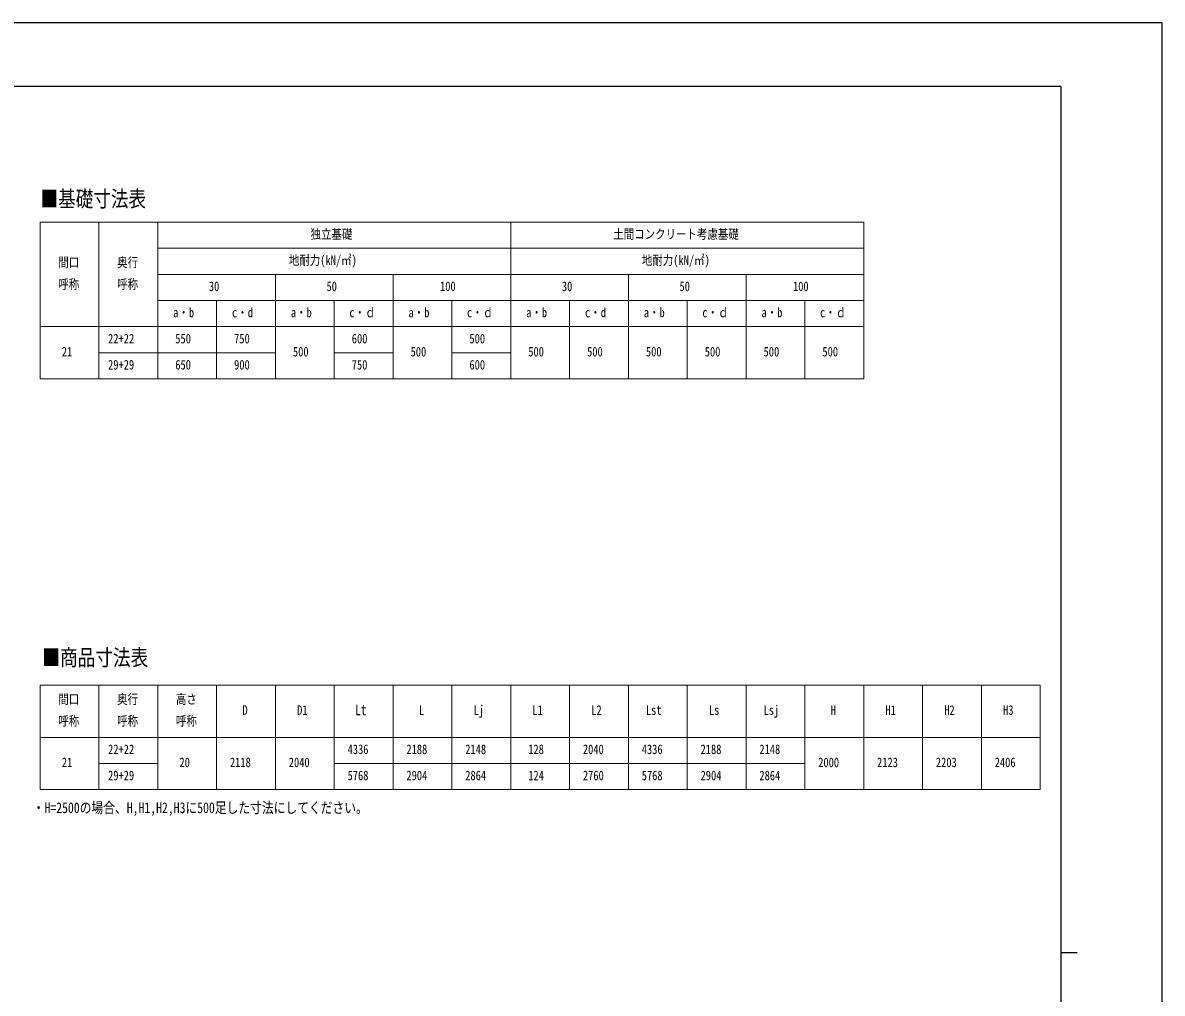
# Model space of a CAD drawing. Units: millimetres, scale not verified. Extents: x -10512 to 10512, y -7425 to 7425.
# Drawn here: x 1797 to 10512, y 0 to 7425 of the extents above; entities that cross this region are included whole.
import ezdxf
from ezdxf.enums import TextEntityAlignment as Align

# ---------------------------------------------------------------- set-up
doc = ezdxf.new("R2010")
doc.units = ezdxf.units.MM
doc.header["$LTSCALE"] = 30
doc.layers.add('0-1_TABLE1', color=7, linetype='Continuous', lineweight=18)
doc.layers.add('0-2_USER1', color=3, linetype='Continuous')
doc.layers.add('0-7_YKK_ZWAK', color=7, linetype='Continuous')
doc.styles.add('ＭＳ ゴシック', font='')
doc.styles.get('ＭＳ ゴシック').set_extended_font_data('MS Gothic')

msp = doc.modelspace()

# ---------------------------------------------------------------- linework, layer by layer
at = {"layer": '0-1_TABLE1'}
for p, q in [((1928.92, 5900.02), (8228.92, 5900.02)), ((1928.92, 5900.02), (1928.92, 4700.02)), ((2378.92, 5900.02), (2378.92, 4700.02)), ((2828.92, 5900.02), (2828.92, 4700.02)), ((5528.92, 5900.02), (5528.92, 4700.02)), ((2828.92, 5700.02), (8228.92, 5700.02)), ((2828.92, 5500.02), (8228.92, 5500.02)), ((3728.92, 5500.02), (3728.92, 4700.02)), ((4628.92, 5500.02), (4628.92, 4700.02)), ((6428.92, 5500.02), (6428.92, 4700.02)), ((7328.92, 5500.02), (7328.92, 4700.02)), ((2828.92, 5300.02), (8228.92, 5300.02)), ((4178.92, 5300.02), (4178.92, 4700.02)), ((5078.92, 5300.02), (5078.92, 4700.02)), ((5978.92, 5300.02), (5978.92, 4700.02)), ((6878.92, 5300.02), (6878.92, 4700.02)), ((7778.92, 5300.02), (7778.92, 4700.02)), ((1928.92, 5100.02), (8228.92, 5100.02)), ((2378.92, 4900.02), (3728.92, 4900.02)), ((4178.92, 4900.02), (4628.92, 4900.02)), ((5078.92, 4900.02), (5528.92, 4900.02)), ((1928.92, 2357.71), (9578.92, 2357.71)), ((1928.92, 2357.71), (1928.92, 1557.71)), ((2378.92, 2357.71), (2378.92, 1557.71)), ((2828.92, 2357.71), (2828.92, 1557.71)), ((3278.92, 2357.71), (3278.92, 1557.71)), ((3728.92, 2357.71), (3728.92, 1557.71)), ((4178.92, 2357.71), (4178.92, 1557.71)), ((4628.92, 2357.71), (4628.92, 1557.71)), ((5078.92, 2357.71), (5078.92, 1557.71)), ((5528.92, 2357.71), (5528.92, 1557.71)), ((5978.92, 2357.71), (5978.92, 1557.71)), ((6428.92, 2357.71), (6428.92, 1557.71)), ((6878.92, 2357.71), (6878.92, 1557.71)), ((7328.92, 2357.71), (7328.92, 1557.71)), ((7778.92, 2357.71), (7778.92, 1557.71)), ((8228.92, 2357.71), (8228.92, 1557.71)), ((8678.92, 2357.71), (8678.92, 1557.71)), ((9128.92, 2357.71), (9128.92, 1557.71)), ((9578.92, 2357.71), (9578.92, 1557.71)), ((1928.92, 1957.71), (9578.92, 1957.71)), ((2378.92, 1757.71), (2828.92, 1757.71)), ((4178.92, 1757.71), (7778.92, 1757.71)), ((1928.92, 1557.71), (9578.92, 1557.71))]:
    msp.add_line(p, q, dxfattribs=at)
for points in [[(8228.92, 5900.02), (8228.92, 5500.02), (8228.92, 4700.02)], [(3278.92, 5300.02), (3278.92, 4900.02), (3278.92, 4700.02)], [(1928.92, 4700.02), (2378.92, 4700.02), (5528.92, 4700.02), (8228.92, 4700.02)]]:
    msp.add_lwpolyline(points, dxfattribs=at)
at = {"layer": '0-7_YKK_ZWAK'}
for p, q in [((9737.55, 6937.5), (-9762.45, 6937.5)), ((9737.55, 6937.5), (9737.55, -6312.5)), ((9737.55, 312.5), (9862.55, 312.5))]:
    msp.add_line(p, q, dxfattribs=at)
msp.add_lwpolyline([(-10512.5, -7425), (10512.5, -7425), (10512.5, 7425), (-10512.5, 7425)], close=True, dxfattribs=at)

# ---------------------------------------------------------------- texts
at = {"layer": '0-1_TABLE1', "style": 'ＭＳ ゴシック', "width": 0.8}
for s, height, p in [('独立基礎', 73.31, (3997.59, 5750.02)), ('土間コンクリート考慮基礎', 73.31, (6313.59, 5750.02)), ('間口', 73.31, (2068.59, 5533.35)), ('奥行', 73.31, (2518.59, 5533.35)), ('地耐力(kN/㎡)', 73.31, (3832.25, 5550.02)), ('地耐力(kN/㎡)', 73.31, (6532.25, 5550.02)), ('呼称', 73.31, (2068.59, 5366.68)), ('呼称', 73.31, (2518.59, 5366.68)), ('30', 73.31, (3220.25, 5350.02)), ('50', 73.31, (4120.25, 5350.02)), ('100', 73.31, (4988.25, 5350.02)), ('30', 73.31, (5920.25, 5350.02)), ('50', 73.31, (6820.25, 5350.02)), ('100', 73.31, (7688.25, 5350.02)), ('a・b', 73.31, (2947.25, 5150.02)), ('c・d', 73.31, (3397.25, 5150.02)), ('a・b', 73.31, (3847.25, 5150.02)), ('c・ｄ', 73.31, (4294.59, 5150.02)), ('a・b', 73.31, (4747.25, 5150.02)), ('c・ｄ', 73.31, (5194.59, 5150.02)), ('a・b', 73.31, (5647.25, 5150.02)), ('c・d', 73.31, (6097.25, 5150.02)), ('a・b', 73.31, (6547.25, 5150.02)), ('c・ｄ', 73.31, (6994.59, 5150.02)), ('a・b', 73.31, (7447.25, 5150.02)), ('c・ｄ', 73.31, (7894.59, 5150.02)), ('22+22', 73.31, (2449.25, 4950.02)), ('550', 73.31, (2963.25, 4950.02)), ('750', 73.31, (3413.25, 4950.02)), ('600', 73.31, (4313.25, 4950.02)), ('500', 73.31, (5213.25, 4950.02)), ('21', 73.31, (2095.25, 4850.02)), ('500', 73.31, (3863.25, 4850.02)), ('500', 73.31, (4763.25, 4850.02)), ('500', 73.31, (5663.25, 4850.02)), ('500', 73.31, (6113.25, 4850.02)), ('500', 73.31, (6563.25, 4850.02)), ('500', 73.31, (7013.25, 4850.02)), ('500', 73.31, (7463.25, 4850.02)), ('500', 73.31, (7913.25, 4850.02)), ('29+29', 73.31, (2449.25, 4750.02)), ('650', 73.31, (2963.25, 4750.02)), ('900', 73.31, (3413.25, 4750.02)), ('750', 73.31, (4313.25, 4750.02)), ('600', 73.31, (5213.25, 4750.02)), ('間口', 73.31, (2068.59, 2191.05)), ('奥行', 73.31, (2518.59, 2191.05)), ('高さ', 73.31, (2968.59, 2191.05)), ('D', 73.31, (3477.25, 2107.71)), ('D1', 73.31, (3895.25, 2107.71)), ('Lt', 82.15, (4338.18, 2101.69)), ('L', 73.31, (4827.25, 2107.71)), ('Lj', 73.31, (5245.25, 2107.71)), ('L1', 73.31, (5695.25, 2107.71)), ('L2', 73.31, (6145.25, 2107.71)), ('Lst', 73.31, (6563.25, 2107.71)), ('Ls', 73.31, (7045.25, 2107.71)), ('Lsj', 73.31, (7463.25, 2107.71)), ('H', 73.31, (7977.25, 2107.71)), ('H1', 73.31, (8395.25, 2107.71)), ('H2', 73.31, (8845.25, 2107.71)), ('H3', 73.31, (9295.25, 2107.71)), ('呼称', 73.31, (2068.59, 2024.38)), ('呼称', 73.31, (2518.59, 2024.38)), ('呼称', 73.31, (2968.59, 2024.38)), ('22+22', 73.31, (2449.25, 1807.71)), ('4336', 73.31, (4281.25, 1807.71)), ('2188', 73.31, (4731.25, 1807.71)), ('2148', 73.31, (5181.25, 1807.71)), ('128', 73.31, (5663.25, 1807.71)), ('2040', 73.31, (6081.25, 1807.71)), ('4336', 73.31, (6531.25, 1807.71)), ('2188', 73.31, (6981.25, 1807.71)), ('2148', 73.31, (7431.25, 1807.71)), ('21', 73.31, (2095.25, 1707.71)), ('20', 73.31, (2995.25, 1707.71)), ('2118', 73.31, (3381.25, 1707.71)), ('2040', 73.31, (3831.25, 1707.71)), ('2000', 73.31, (7881.25, 1707.71)), ('2123', 73.31, (8331.25, 1707.71)), ('2203', 73.31, (8781.25, 1707.71)), ('2406', 73.31, (9231.25, 1707.71)), ('29+29', 73.31, (2449.25, 1607.71)), ('5768', 73.31, (4281.25, 1607.71)), ('2904', 73.31, (4731.25, 1607.71)), ('2864', 73.31, (5181.25, 1607.71)), ('124', 73.31, (5663.25, 1607.71)), ('2760', 73.31, (6081.25, 1607.71)), ('5768', 73.31, (6531.25, 1607.71)), ('2904', 73.31, (6981.25, 1607.71)), ('2864', 73.31, (7431.25, 1607.71))]:
    msp.add_text(s, height=height, dxfattribs=at).set_placement(p, align=Align.BOTTOM_LEFT)
at = {"layer": '0-2_USER1', "style": 'ＭＳ ゴシック', "width": 0.8}
for s, height, p in [('■基礎寸法表', 123.2, (1932.68, 5979.78)), ('■商品寸法表', 123.7, (1946.21, 2469.46)), ('・H=2500の場合、H,H1,H2,H3に500足した寸法にしてください。', 82.48, (1872.77, 1353.21))]:
    msp.add_text(s, height=height, dxfattribs=at).set_placement(p, align=Align.BOTTOM_LEFT)

doc.saveas('drawing.dxf')
